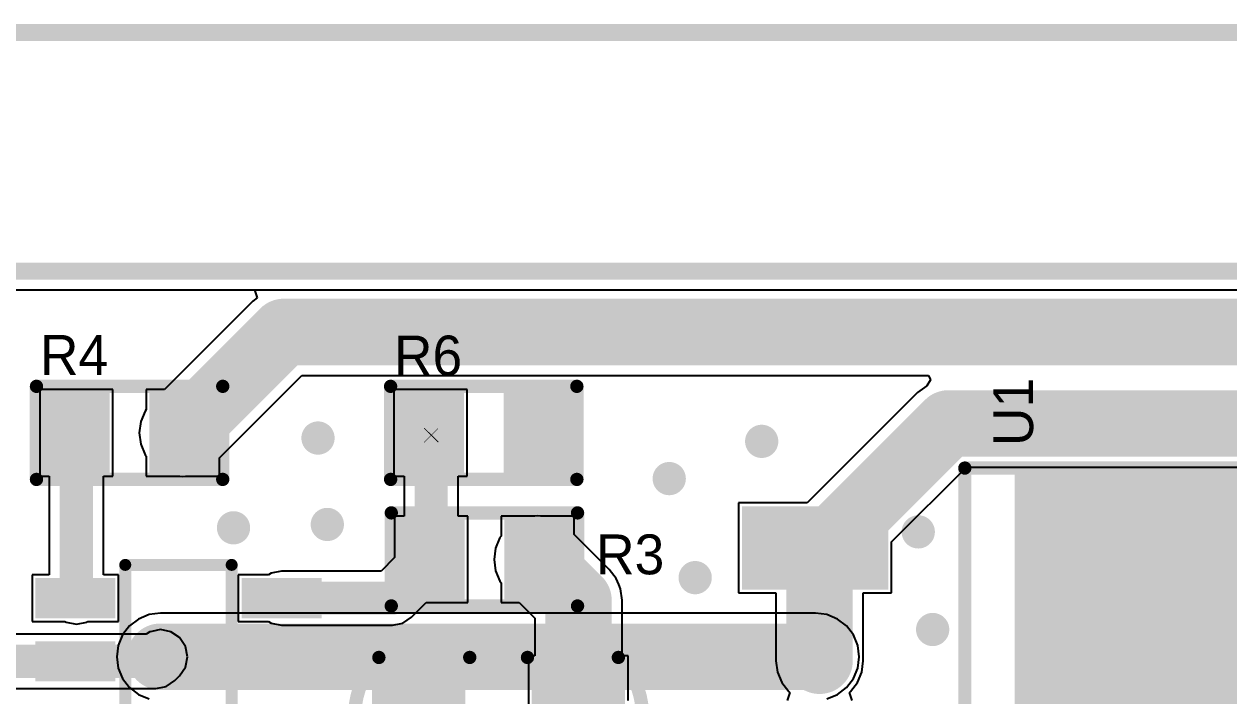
# Model space of a CAD drawing. Extents: x 23 to 127, y 48 to 72.
# Drawn here: x 36.39 to 54.51, y 61.79 to 71.89 of the extents above; entities that cross this region are included whole.
import ezdxf

# ---------------------------------------------------------------- set-up
doc = ezdxf.new("R2010")
doc.units = 0
doc.layers.get('0').update_dxf_attribs({"linetype": 'CONTINUOUS'})
for name, color, linetype in [('BOTTOMLAYER', 5, 'CONTINUOUS'), ('KEEPOUTLAYER', 6, 'CONTINUOUS'), ('MULTILAYER', 9, 'CONTINUOUS'), ('TOPLAYER', 1, 'CONTINUOUS'), ('TOPOVERLAY', 2, 'CONTINUOUS'), ('TOPPASTE', 8, 'CONTINUOUS'), ('TOPSOLDER', 216, 'CONTINUOUS')]:
    doc.layers.add(name, color=color, linetype=linetype)

# ---------------------------------------------------------------- blocks, each defined once
blk = doc.blocks.new('C_1206_7')
at = {"layer": 'TOPLAYER'}
for points in [[(-1.799999, -0.749999), (-0.600001, -0.749999), (-1.799999, 0.749999), (-0.600001, 0.749999)], [(0.600001, -0.749999), (1.799999, -0.749999), (0.600001, 0.749999), (1.799999, 0.749999)]]:
    blk.add_solid(points, dxfattribs=at)
at = {"layer": 'TOPOVERLAY', "const_width": 0.2}
for points in [[(-1.799999, -0.875, -0.414214), (-1.799999, 0.875)], [(1.799999, 0.875, -0.414214), (1.799999, -0.875)]]:
    blk.add_lwpolyline(points, format="xyb", dxfattribs=at)
for points in [[(-1.799999, 0.875), (-0.433997, 0.875)], [(0.433997, 0.875), (1.799999, 0.875)], [(-1.799999, -0.875), (-0.433997, -0.875)], [(0.433997, -0.875), (1.799999, -0.875)]]:
    blk.add_lwpolyline(points, dxfattribs=at)
at = {"layer": 'TOPOVERLAY', "const_width": 0.1}
for points in [[(-1.849999, 0.875, 1), (-1.749999, 0.875, 1)], [(-1.849999, 0.875, 1), (-1.749999, 0.875, 1)], [(-0.483997, 0.875, 1), (-0.383997, 0.875, 1)], [(0.383997, 0.875, 1), (0.483997, 0.875, 1)], [(1.749999, 0.875, 1), (1.849999, 0.875, 1)], [(1.749999, 0.875, 1), (1.849999, 0.875, 1)], [(-1.849999, -0.875, 1), (-1.749999, -0.875, 1)], [(-1.849999, -0.875, 1), (-1.749999, -0.875, 1)], [(-0.483997, -0.875, 1), (-0.383997, -0.875, 1)], [(0.383997, -0.875, 1), (0.483997, -0.875, 1)], [(1.749999, -0.875, 1), (1.849999, -0.875, 1)], [(1.749999, -0.875, 1), (1.849999, -0.875, 1)]]:
    blk.add_lwpolyline(points, format="xyb", close=True, dxfattribs=at)
at = {"layer": 'TOPPASTE'}
for points in [[(-1.799999, -0.749999), (-0.600001, -0.749999), (-1.799999, 0.749999), (-0.600001, 0.749999)], [(0.600001, -0.749999), (1.799999, -0.749999), (0.600001, 0.749999), (1.799999, 0.749999)]]:
    blk.add_solid(points, dxfattribs=at)
at = {"layer": 'TOPSOLDER'}
for points in [[(-1.901599, -0.851598), (-0.498401, -0.851598), (-1.901599, 0.851598), (-0.498401, 0.851598)], [(0.498401, -0.851598), (1.901599, -0.851598), (0.498401, 0.851598), (1.901599, 0.851598)]]:
    blk.add_solid(points, dxfattribs=at)
blk = doc.blocks.new('R_0603_30')
at = {"layer": 'TOPLAYER'}
for points in [[(-0.400002, -0.499999), (-0.400002, 0.499999), (-1.2, -0.499999), (-1.2, 0.499999)], [(1.2, -0.499999), (1.2, 0.499999), (0.400002, -0.499999), (0.400002, 0.499999)]]:
    blk.add_solid(points, dxfattribs=at)
at = {"layer": 'TOPOVERLAY', "const_width": 0.2}
for points in [[(-1.4, 0.700001), (1.4, 0.700001)], [(-1.4, -0.700001), (-1.4, 0.700001)], [(1.4, -0.700001), (1.4, 0.700001)], [(-1.4, -0.700001), (1.4, -0.700001)]]:
    blk.add_lwpolyline(points, dxfattribs=at)
at = {"layer": 'TOPOVERLAY', "const_width": 0.1}
for points in [[(-1.45, 0.700001, 1), (-1.35, 0.700001, 1)], [(-1.45, 0.700001, 1), (-1.35, 0.700001, 1)], [(1.35, 0.700001, 1), (1.45, 0.700001, 1)], [(1.35, 0.700001, 1), (1.45, 0.700001, 1)], [(-1.45, -0.700001, 1), (-1.35, -0.700001, 1)], [(-1.45, -0.700001, 1), (-1.35, -0.700001, 1)], [(1.35, -0.700001, 1), (1.45, -0.700001, 1)], [(1.35, -0.700001, 1), (1.45, -0.700001, 1)]]:
    blk.add_lwpolyline(points, format="xyb", close=True, dxfattribs=at)
at = {"layer": 'TOPPASTE'}
for points in [[(-0.400002, -0.499999), (-0.400002, 0.499999), (-1.2, -0.499999), (-1.2, 0.499999)], [(1.2, -0.499999), (1.2, 0.499999), (0.400002, -0.499999), (0.400002, 0.499999)]]:
    blk.add_solid(points, dxfattribs=at)
at = {"layer": 'TOPSOLDER'}
for points in [[(-0.298402, -0.601599), (-0.298402, 0.601599), (-1.3016, -0.601599), (-1.3016, 0.601599)], [(1.3016, -0.601599), (1.3016, 0.601599), (0.298402, -0.601599), (0.298402, 0.601599)]]:
    blk.add_solid(points, dxfattribs=at)
blk = doc.blocks.new('R_0603_31')
at = {"layer": 'TOPLAYER'}
for points in [[(-0.400002, -0.499999), (-0.400002, 0.499999), (-1.2, -0.499999), (-1.2, 0.499999)], [(1.2, -0.499999), (1.2, 0.499999), (0.400002, -0.499999), (0.400002, 0.499999)]]:
    blk.add_solid(points, dxfattribs=at)
at = {"layer": 'TOPOVERLAY', "const_width": 0.2}
for points in [[(-1.4, 0.700001), (-1.4, -0.700001)], [(1.4, 0.700001), (-1.4, 0.700001)], [(1.4, 0.700001), (1.4, -0.700001)], [(1.4, -0.700001), (-1.4, -0.700001)]]:
    blk.add_lwpolyline(points, dxfattribs=at)
at = {"layer": 'TOPOVERLAY', "const_width": 0.1}
for points in [[(-1.45, 0.700001, 1), (-1.35, 0.700001, 1)], [(-1.45, 0.700001, 1), (-1.35, 0.700001, 1)], [(1.35, 0.700001, 1), (1.45, 0.700001, 1)], [(1.35, 0.700001, 1), (1.45, 0.700001, 1)], [(-1.45, -0.700001, 1), (-1.35, -0.700001, 1)], [(-1.45, -0.700001, 1), (-1.35, -0.700001, 1)], [(1.35, -0.700001, 1), (1.45, -0.700001, 1)], [(1.35, -0.700001, 1), (1.45, -0.700001, 1)]]:
    blk.add_lwpolyline(points, format="xyb", close=True, dxfattribs=at)
at = {"layer": 'TOPPASTE'}
for points in [[(-0.400002, -0.499999), (-0.400002, 0.499999), (-1.2, -0.499999), (-1.2, 0.499999)], [(1.2, -0.499999), (1.2, 0.499999), (0.400002, -0.499999), (0.400002, 0.499999)]]:
    blk.add_solid(points, dxfattribs=at)
at = {"layer": 'TOPSOLDER'}
for points in [[(-0.298402, -0.601599), (-0.298402, 0.601599), (-1.3016, -0.601599), (-1.3016, 0.601599)], [(1.3016, -0.601599), (1.3016, 0.601599), (0.298402, -0.601599), (0.298402, 0.601599)]]:
    blk.add_solid(points, dxfattribs=at)
blk = doc.blocks.new('R_0603_33')
at = {"layer": 'TOPLAYER'}
for points in [[(-0.400002, -0.499999), (-0.400002, 0.499999), (-1.2, -0.499999), (-1.2, 0.499999)], [(1.2, -0.499999), (1.2, 0.499999), (0.400002, -0.499999), (0.400002, 0.499999)]]:
    blk.add_solid(points, dxfattribs=at)
at = {"layer": 'TOPOVERLAY', "const_width": 0.2}
for points in [[(1.4, 0.700001), (-1.4, 0.700001)], [(-1.4, 0.700001), (-1.4, -0.700001)], [(1.4, 0.700001), (1.4, -0.700001)], [(1.4, -0.700001), (-1.4, -0.700001)]]:
    blk.add_lwpolyline(points, dxfattribs=at)
at = {"layer": 'TOPOVERLAY', "const_width": 0.1}
for points in [[(-1.45, 0.700001, 1), (-1.35, 0.700001, 1)], [(-1.45, 0.700001, 1), (-1.35, 0.700001, 1)], [(1.35, 0.700001, 1), (1.45, 0.700001, 1)], [(1.35, 0.700001, 1), (1.45, 0.700001, 1)], [(-1.45, -0.700001, 1), (-1.35, -0.700001, 1)], [(-1.45, -0.700001, 1), (-1.35, -0.700001, 1)], [(1.35, -0.700001, 1), (1.45, -0.700001, 1)], [(1.35, -0.700001, 1), (1.45, -0.700001, 1)]]:
    blk.add_lwpolyline(points, format="xyb", close=True, dxfattribs=at)
at = {"layer": 'TOPPASTE'}
for points in [[(-0.400002, -0.499999), (-0.400002, 0.499999), (-1.2, -0.499999), (-1.2, 0.499999)], [(1.2, -0.499999), (1.2, 0.499999), (0.400002, -0.499999), (0.400002, 0.499999)]]:
    blk.add_solid(points, dxfattribs=at)
at = {"layer": 'TOPSOLDER'}
for points in [[(-0.298402, -0.601599), (-0.298402, 0.601599), (-1.3016, -0.601599), (-1.3016, 0.601599)], [(1.3016, -0.601599), (1.3016, 0.601599), (0.298402, -0.601599), (0.298402, 0.601599)]]:
    blk.add_solid(points, dxfattribs=at)
blk = doc.blocks.new('SOT_23_6L_55')
at = {"layer": 'TOPLAYER'}
for points in [[(-1.15, 2.050001), (-1.15, 1.050003), (-0.750001, 2.050001), (-0.750001, 1.050003)], [(-0.2, 2.050001), (-0.2, 1.050003), (0.2, 2.050001), (0.2, 1.050003)], [(0.750001, 2.050001), (0.750001, 1.050003), (1.15, 2.050001), (1.15, 1.050003)], [(-1.15, -1.05), (-1.15, -2.049998), (-0.750001, -1.05), (-0.750001, -2.049998)], [(-0.2, -1.05), (-0.2, -2.049998), (0.2, -1.05), (0.2, -2.049998)], [(0.750001, -1.05), (0.750001, -2.049998), (1.15, -1.05), (1.15, -2.049998)]]:
    blk.add_solid(points, dxfattribs=at)
at = {"layer": 'TOPOVERLAY', "const_width": 0.18}
for points in [[(-1.45, 0.800001), (-1.45, -0.799998)], [(-1.45, 0.800001), (1.45, 0.800001)], [(1.45, 0.800001), (1.45, -0.799998)], [(-1.45, -0.799998), (1.45, -0.799998)]]:
    blk.add_lwpolyline(points, dxfattribs=at)
at = {"layer": 'TOPOVERLAY'}
for points, const_width in [([(-1.494998, 0.800001, 1), (-1.405001, 0.800001, 1)], 0.09), ([(-1.494998, 0.800001, 1), (-1.405001, 0.800001, 1)], 0.09), ([(1.405001, 0.800001, 1), (1.494998, 0.800001, 1)], 0.09), ([(1.405001, 0.800001, 1), (1.494998, 0.800001, 1)], 0.09), ([(-1.494998, -0.799998, 1), (-1.405001, -0.799998, 1)], 0.09), ([(-1.494998, -0.799998, 1), (-1.405001, -0.799998, 1)], 0.09), ([(1.405001, -0.799998, 1), (1.494998, -0.799998, 1)], 0.09), ([(1.405001, -0.799998, 1), (1.494998, -0.799998, 1)], 0.09), ([(-1.397, -1.143, 1), (-1.597, -1.143, 1)], 0.2), ([(-1.646999, -1.143, 1), (-1.547, -1.143, 1)], 0.1), ([(-1.447, -1.143, 1), (-1.347, -1.143, 1)], 0.1)]:
    blk.add_lwpolyline(points, format="xyb", close=True, dxfattribs=dict(at, const_width=const_width))
at = {"layer": 'TOPPASTE'}
for points in [[(-1.15, 2.050001), (-1.15, 1.050003), (-0.750001, 2.050001), (-0.750001, 1.050003)], [(-0.2, 2.050001), (-0.2, 1.050003), (0.2, 2.050001), (0.2, 1.050003)], [(0.750001, 2.050001), (0.750001, 1.050003), (1.15, 2.050001), (1.15, 1.050003)], [(-1.15, -1.05), (-1.15, -2.049998), (-0.750001, -1.05), (-0.750001, -2.049998)], [(-0.2, -1.05), (-0.2, -2.049998), (0.2, -1.05), (0.2, -2.049998)], [(0.750001, -1.05), (0.750001, -2.049998), (1.15, -1.05), (1.15, -2.049998)]]:
    blk.add_solid(points, dxfattribs=at)
at = {"layer": 'TOPSOLDER'}
for points in [[(-1.2516, 2.151601), (-1.2516, 0.948403), (-0.648401, 2.151601), (-0.648401, 0.948403)], [(-0.3016, 2.151601), (-0.3016, 0.948403), (0.3016, 2.151601), (0.3016, 0.948403)], [(0.648401, 2.151601), (0.648401, 0.948403), (1.2516, 2.151601), (1.2516, 0.948403)], [(-1.2516, -0.9484), (-1.2516, -2.151598), (-0.648401, -0.9484), (-0.648401, -2.151598)], [(-0.3016, -0.9484), (-0.3016, -2.151598), (0.3016, -0.9484), (0.3016, -2.151598)], [(0.648401, -0.9484), (0.648401, -2.151598), (1.2516, -0.9484), (1.2516, -2.151598)]]:
    blk.add_solid(points, dxfattribs=at)
blk = doc.blocks.new('D_PAK_63')
at = {"layer": 'TOPLAYER'}
for points in [[(-3.299998, -0.149997), (3.299998, -0.149997), (-3.299998, 6.649999), (3.299998, 6.649999)], [(-2.825001, -4.249999), (-1.775, -4.249999), (-2.825001, -2.249998), (-1.775, -2.249998)], [(1.775, -4.249997), (2.825001, -4.249997), (1.775, -2.249995), (2.825001, -2.249995)]]:
    blk.add_solid(points, dxfattribs=at)
at = {"layer": 'TOPOVERLAY', "const_width": 0.2}
for points in [[(-3.500001, -1.000001), (-3.500001, 5.900001)], [(3.500001, -1.000001), (3.500001, 5.800001)], [(3.500001, -1.000001), (-3.500001, -1.000001)]]:
    blk.add_lwpolyline(points, dxfattribs=at)
at = {"layer": 'TOPOVERLAY'}
for points, const_width in [([(-3.550001, 5.900001, 1), (-3.450001, 5.900001, 1)], 0.1), ([(3.450001, 5.800001, 1), (3.550001, 5.800001, 1)], 0.1), ([(-3.550001, -1.000001, 1), (-3.450001, -1.000001, 1)], 0.1), ([(-3.550001, -1.000001, 1), (-3.450001, -1.000001, 1)], 0.1), ([(3.450001, -1.000001, 1), (3.550001, -1.000001, 1)], 0.1), ([(3.450001, -1.000001, 1), (3.550001, -1.000001, 1)], 0.1), ([(-2.414999, -1.699997, 1), (-2.665001, -1.699997, 1)], 0.249999), ([(-2.7275, -1.699997, 1), (-2.602502, -1.699997, 1)], 0.124998), ([(-2.477498, -1.699997, 1), (-2.3525, -1.699997, 1)], 0.124998)]:
    blk.add_lwpolyline(points, format="xyb", close=True, dxfattribs=dict(at, const_width=const_width))
at = {"layer": 'TOPPASTE'}
for points in [[(-3.299998, -0.149997), (3.299998, -0.149997), (-3.299998, 6.649999), (3.299998, 6.649999)], [(-2.825001, -4.249999), (-1.775, -4.249999), (-2.825001, -2.249998), (-1.775, -2.249998)], [(1.775, -4.249997), (2.825001, -4.249997), (1.775, -2.249995), (2.825001, -2.249995)]]:
    blk.add_solid(points, dxfattribs=at)
at = {"layer": 'TOPSOLDER'}
for points in [[(-3.401598, -0.251597), (3.401598, -0.251597), (-3.401598, 6.751599), (3.401598, 6.751599)], [(-2.926601, -4.351599), (-1.6734, -4.351599), (-2.926601, -2.148398), (-1.6734, -2.148398)], [(1.6734, -4.351597), (2.926601, -4.351597), (1.6734, -2.148395), (2.926601, -2.148395)]]:
    blk.add_solid(points, dxfattribs=at)

msp = doc.modelspace()

# ---------------------------------------------------------------- linework, layer by layer
at = {"layer": 'BOTTOMLAYER'}
for p, q in [((26.825727, 67.894812), (73.101835, 67.894812)), ((38.443299, 63.032846), (38.273614, 63.010506)), ((48.293299, 63.032846), (38.443299, 63.032846)), ((48.462984, 63.010506), (48.293299, 63.032846)), ((38.115494, 62.94501), (37.979716, 62.840822)), ((38.273614, 63.010506), (38.115494, 62.94501)), ((48.621102, 62.94501), (48.462984, 63.010506)), ((48.756882, 62.840822), (48.621102, 62.94501)), ((37.875527, 62.705041), (37.810031, 62.546923)), ((37.979716, 62.840822), (37.875527, 62.705041)), ((48.861071, 62.705041), (48.756882, 62.840822)), ((48.926567, 62.546923), (48.861071, 62.705041)), ((37.810031, 62.546923), (37.787692, 62.377239)), ((48.948906, 62.377239), (48.926567, 62.546923)), ((37.787692, 62.377239), (37.810031, 62.207554)), ((48.926567, 62.207554), (48.948906, 62.377239)), ((37.810031, 62.207554), (37.875527, 62.049436)), ((48.861071, 62.049436), (48.926567, 62.207554)), ((37.875527, 62.049436), (37.979716, 61.913656)), ((48.756882, 61.913656), (48.861071, 62.049436)), ((37.979716, 61.913656), (38.115494, 61.809467)), ((38.115494, 61.809467), (38.273614, 61.743971)), ((48.462984, 61.743971), (48.621102, 61.809467)), ((48.621102, 61.809467), (48.756882, 61.913656))]:
    msp.add_line(p, q, dxfattribs=at)
for points, const_width in [([(40.688301, 65.66724, 1), (40.938298, 65.66724, 1)], 0.249999), ([(47.3583, 65.61724, 1), (47.608297, 65.61724, 1)], 0.249999), ([(45.9683, 65.057238, 1), (46.218297, 65.057238, 1)], 0.249999), ([(39.418301, 64.31724, 1), (39.668298, 64.31724, 1)], 0.249999), ([(40.8283, 64.36724, 1), (41.078297, 64.36724, 1)], 0.249999), ([(46.358302, 63.567239, 1), (46.608299, 63.567239, 1)], 0.249999), ([(49.928302, 62.78724, 1), (50.178299, 62.78724, 1)], 0.249999), ([(38.193299, 62.377239, 1), (38.693298, 62.377239, 1)], 0.499999), ([(48.0433, 62.377239, 1), (48.543299, 62.377239, 1)], 0.499999), ([(38.3183, 62.377239, 1), (38.568297, 62.377239, 1)], 0.249999), ([(48.168301, 62.377239, 1), (48.418298, 62.377239, 1)], 0.249999), ([(48.228301, 62.317239, 1), (48.478298, 62.317239, 1)], 0.249999), ([(48.228301, 62.317239, 1), (48.478298, 62.317239, 1)], 0.249999)]:
    msp.add_lwpolyline(points, format="xyb", close=True, dxfattribs=dict(at, const_width=const_width))
for points, const_width in [([(38.443299, 62.377239), (48.293299, 62.377239)], 1.000001), ([(48.293299, 62.377239), (48.353299, 62.317239)], 0.499999)]:
    msp.add_lwpolyline(points, dxfattribs=dict(at, const_width=const_width))
at = {"layer": 'KEEPOUTLAYER', "const_width": 0.254}
for points in [[(26.5433, 71.76724), (68.239924, 71.76724)], [(26.5433, 68.17724), (126.5433, 68.17724)]]:
    msp.add_lwpolyline(points, dxfattribs=at)
at = {"layer": 'MULTILAYER', "const_width": 0.249999}
for points in [[(40.688301, 65.66724, 1), (40.938298, 65.66724, 1)], [(47.3583, 65.61724, 1), (47.608297, 65.61724, 1)], [(45.9683, 65.057238, 1), (46.218297, 65.057238, 1)], [(39.418301, 64.31724, 1), (39.668298, 64.31724, 1)], [(40.8283, 64.36724, 1), (41.078297, 64.36724, 1)], [(46.358302, 63.567239, 1), (46.608299, 63.567239, 1)], [(49.928302, 62.78724, 1), (50.178299, 62.78724, 1)], [(38.3183, 62.377239, 1), (38.568297, 62.377239, 1)], [(48.228301, 62.317239, 1), (48.478298, 62.317239, 1)]]:
    msp.add_lwpolyline(points, format="xyb", close=True, dxfattribs=at)
at = {"layer": 'TOPLAYER'}
for p, q in [((26.825727, 67.894812), (39.856964, 67.894812)), ((39.897789, 67.774551), (39.835798, 67.726984)), ((39.856964, 67.894812), (39.897789, 67.774551)), ((39.835798, 67.726984), (38.503753, 66.394937)), ((39.33092, 65.367771), (40.570945, 66.607794)), ((40.570945, 66.607794), (49.993029, 66.607794)), ((50.020002, 66.542671), (49.963692, 66.455011)), ((49.993029, 66.607794), (50.020004, 66.542674)), ((50.020004, 66.542674), (50.020002, 66.542671)), ((37.730918, 66.394937), (36.63092, 66.394937)), ((36.63092, 66.394937), (36.63092, 65.09494)), ((37.730918, 65.09494), (37.730918, 66.394937)), ((38.503753, 66.394937), (38.230922, 66.394937)), ((38.230922, 66.394937), (38.230922, 66.095905)), ((43.054758, 66.394937), (41.95476, 66.394937)), ((41.95476, 66.394937), (41.95476, 65.09494)), ((43.054758, 65.09494), (43.054758, 66.394937)), ((49.827914, 66.350822), (48.167531, 64.69044)), ((49.963692, 66.455011), (49.827914, 66.350822)), ((38.213147, 66.072741), (38.147653, 65.914621)), ((38.230922, 66.095905), (38.213147, 66.072741)), ((38.147653, 65.914621), (38.125316, 65.744938)), ((38.125316, 65.744938), (38.147655, 65.575254)), ((38.147655, 65.575254), (38.213147, 65.417136)), ((38.213147, 65.417136), (38.230922, 65.393971)), ((38.230922, 65.393971), (38.230922, 65.09494)), ((39.33092, 65.09494), (39.33092, 65.367771)), ((49.436901, 64.105478), (50.563056, 65.231632)), ((50.563056, 65.231632), (59.704892, 65.231632)), ((36.63092, 65.09494), (36.773084, 65.09494)), ((36.773084, 65.09494), (36.773084, 63.608958)), ((37.588754, 63.608958), (37.588754, 65.09494)), ((37.588754, 65.09494), (37.730918, 65.09494)), ((38.230922, 65.09494), (38.73834, 65.09494)), ((38.73834, 65.09494), (38.780921, 65.089334)), ((38.780921, 65.089334), (38.823506, 65.09494)), ((38.823506, 65.09494), (39.33092, 65.09494)), ((41.95476, 65.09494), (42.107084, 65.09494)), ((42.107084, 65.09494), (42.107084, 64.491418)), ((42.922754, 64.491418), (42.922754, 65.09494)), ((42.922754, 65.09494), (43.054758, 65.09494)), ((48.167531, 64.69044), (47.136901, 64.69044)), ((47.136901, 64.69044), (47.136901, 63.34044)), ((42.107084, 64.491418), (41.96492, 64.491418)), ((41.96492, 64.491418), (41.96492, 63.868186)), ((43.064918, 64.491418), (42.922754, 64.491418)), ((43.064918, 63.19142), (43.064918, 64.491418)), ((44.072335, 64.491418), (43.564922, 64.491418)), ((43.564922, 64.491418), (43.564922, 64.192386)), ((44.114921, 64.497024), (44.072335, 64.491418)), ((44.157506, 64.491418), (44.114921, 64.497024)), ((44.66492, 64.491418), (44.157506, 64.491418)), ((44.66492, 64.218586), (44.66492, 64.491418)), ((43.547147, 64.169221), (43.481653, 64.011101)), ((43.564922, 64.192386), (43.547147, 64.169221)), ((45.191863, 63.691646), (44.66492, 64.218586)), ((43.481653, 64.011101), (43.459316, 63.841419)), ((49.436901, 63.34044), (49.436901, 64.105478)), ((41.96492, 63.868186), (41.763526, 63.666794)), ((43.459316, 63.841419), (43.481653, 63.671737)), ((36.773084, 63.608958), (36.515398, 63.608958)), ((36.515398, 63.608958), (36.515398, 62.90896)), ((37.815396, 63.608958), (37.588754, 63.608958)), ((37.815396, 62.90896), (37.815396, 63.608958)), ((40.069229, 63.608958), (39.6154, 63.608958)), ((39.6154, 63.608958), (39.6154, 62.90896)), ((40.109325, 63.63575), (40.069229, 63.608958)), ((40.265398, 63.666794), (40.109325, 63.63575)), ((41.763526, 63.666794), (40.265398, 63.666794)), ((43.481653, 63.671737), (43.547147, 63.513617)), ((45.296054, 63.555862), (45.191863, 63.691646)), ((43.547147, 63.513617), (43.564922, 63.490452)), ((43.564922, 63.490452), (43.564922, 63.19142)), ((45.334418, 63.463239), (45.296054, 63.555862)), ((45.361548, 63.397745), (45.334418, 63.463239)), ((45.383887, 63.22806), (45.361548, 63.397745)), ((45.383887, 62.391917), (45.383887, 63.22806)), ((47.136901, 63.34044), (47.697692, 63.34044)), ((47.697692, 63.34044), (47.697692, 62.317239)), ((49.008906, 62.317239), (49.008906, 63.34044)), ((49.008906, 63.34044), (49.436901, 63.34044)), ((42.220845, 62.970578), (42.441688, 63.19142)), ((42.441688, 63.19142), (43.064918, 63.19142)), ((43.564922, 63.19142), (43.837753, 63.19142)), ((43.837753, 63.19142), (44.072673, 62.956498)), ((36.515398, 62.90896), (37.00798, 62.90896)), ((37.00798, 62.90896), (37.024846, 62.89769)), ((37.024846, 62.89769), (37.180919, 62.866646)), ((37.180919, 62.866646), (37.336992, 62.89769)), ((37.336992, 62.89769), (37.353857, 62.90896)), ((37.353857, 62.90896), (37.815396, 62.90896)), ((39.6154, 62.90896), (40.069229, 62.90896)), ((40.069229, 62.90896), (40.109325, 62.882168)), ((40.109325, 62.882168), (40.265398, 62.851124)), ((40.265398, 62.851124), (41.932446, 62.851124)), ((41.932446, 62.851124), (41.932459, 62.851121)), ((41.932459, 62.851121), (42.062636, 62.877017)), ((42.062636, 62.877017), (42.088532, 62.882168)), ((42.088532, 62.882168), (42.220838, 62.970573)), ((42.220838, 62.970573), (42.220838, 62.97057)), ((42.220838, 62.97057), (42.22084, 62.97057)), ((42.22084, 62.97057), (42.22084, 62.97057)), ((42.22084, 62.97057), (42.22084, 62.97057)), ((42.22084, 62.97057), (42.22084, 62.97057)), ((42.22084, 62.97057), (42.22084, 62.97057)), ((42.22084, 62.97057), (42.22084, 62.97057)), ((42.22084, 62.97057), (42.22084, 62.97057)), ((42.22084, 62.97057), (42.220843, 62.97057)), ((42.220843, 62.97057), (42.220843, 62.97057)), ((42.220843, 62.97057), (42.220848, 62.97057)), ((42.220848, 62.970578), (42.220845, 62.970578)), ((42.220845, 62.970578), (42.220845, 62.970578)), ((42.220845, 62.970578), (42.220845, 62.970578)), ((42.220845, 62.970578), (42.220845, 62.970578)), ((42.220845, 62.970578), (42.220845, 62.970578)), ((42.220845, 62.970578), (42.220845, 62.970578)), ((42.220848, 62.970575), (42.220848, 62.970578)), ((42.220848, 62.970578), (42.220848, 62.970578)), ((42.220848, 62.970578), (42.220848, 62.970578)), ((42.220848, 62.970573), (42.220848, 62.970575)), ((42.220848, 62.970575), (42.220848, 62.970575)), ((42.220848, 62.970575), (42.220848, 62.970575)), ((42.220848, 62.970575), (42.220848, 62.970575)), ((42.220848, 62.970575), (42.220848, 62.970575)), ((42.220848, 62.970575), (42.220848, 62.970575)), ((42.220848, 62.970575), (42.220848, 62.970575)), ((42.220848, 62.97057), (42.220848, 62.970573)), ((42.220848, 62.970573), (42.220848, 62.970573)), ((42.220848, 62.970573), (42.220848, 62.970573)), ((42.220848, 62.970573), (42.220848, 62.970573)), ((42.220848, 62.970573), (42.220848, 62.970573)), ((44.072673, 62.956498), (44.072673, 62.391917)), ((38.231498, 62.716794), (35.370498, 62.716794)), ((38.287226, 62.75403), (38.231498, 62.716794)), ((38.313121, 62.759181), (38.287226, 62.75403)), ((38.443299, 62.785076), (38.313121, 62.759181)), ((38.599372, 62.75403), (38.443299, 62.785076)), ((38.731683, 62.665623), (38.599372, 62.75403)), ((38.82009, 62.533312), (38.731683, 62.665623)), ((38.851136, 62.377239), (38.82009, 62.533312)), ((38.825241, 62.247061), (38.851136, 62.377239)), ((44.072673, 62.391917), (43.978281, 62.391917)), ((43.978281, 62.391917), (43.978281, 60.591921)), ((45.478278, 62.391917), (45.383887, 62.391917)), ((45.478278, 61.721385), (45.478278, 62.391917)), ((47.697692, 62.317239), (47.720032, 62.147554)), ((48.986567, 62.147554), (49.008906, 62.317239)), ((38.731683, 62.088855), (38.82009, 62.221166)), ((38.82009, 62.221166), (38.825241, 62.247061)), ((47.720032, 62.147554), (47.785528, 61.989437)), ((48.921071, 61.989437), (48.986567, 62.147554)), ((38.531091, 61.932167), (38.663397, 62.020572)), ((38.663397, 62.020572), (38.663397, 62.020569)), ((38.663397, 62.020569), (38.6634, 62.020569)), ((38.6634, 62.020569), (38.6634, 62.020569)), ((38.6634, 62.020569), (38.6634, 62.020569)), ((38.6634, 62.020569), (38.6634, 62.020569)), ((38.6634, 62.020569), (38.6634, 62.020569)), ((38.6634, 62.020569), (38.6634, 62.020569)), ((38.6634, 62.020569), (38.6634, 62.020569)), ((38.6634, 62.020569), (38.663402, 62.020569)), ((38.663402, 62.020569), (38.663402, 62.020569)), ((38.663402, 62.020569), (38.663408, 62.020569)), ((38.663405, 62.020577), (38.731683, 62.088855)), ((38.663408, 62.020577), (38.663405, 62.020577)), ((38.663405, 62.020577), (38.663405, 62.020577)), ((38.663405, 62.020577), (38.663405, 62.020577)), ((38.663405, 62.020577), (38.663405, 62.020577)), ((38.663408, 62.020574), (38.663408, 62.020577)), ((38.663408, 62.020577), (38.663408, 62.020577)), ((38.663408, 62.020577), (38.663408, 62.020577)), ((38.663408, 62.020572), (38.663408, 62.020574)), ((38.663408, 62.020574), (38.663408, 62.020574)), ((38.663408, 62.020574), (38.663408, 62.020574)), ((38.663408, 62.020574), (38.663408, 62.020574)), ((38.663408, 62.020574), (38.663408, 62.020574)), ((38.663408, 62.020574), (38.663408, 62.020574)), ((38.663408, 62.020574), (38.663408, 62.020574)), ((38.663408, 62.020569), (38.663408, 62.020572)), ((38.663408, 62.020572), (38.663408, 62.020572)), ((38.663408, 62.020572), (38.663408, 62.020572)), ((38.663408, 62.020572), (38.663408, 62.020572)), ((38.663408, 62.020572), (38.663408, 62.020572)), ((47.785528, 61.989437), (47.889716, 61.853656)), ((48.816882, 61.853656), (48.921071, 61.989437)), ((35.370498, 61.901123), (38.375006, 61.901123)), ((38.375006, 61.901123), (38.375018, 61.901121)), ((38.375018, 61.901121), (38.505196, 61.927016)), ((38.505196, 61.927016), (38.531091, 61.932167)), ((47.905368, 61.841647), (47.864545, 61.721385)), ((47.889716, 61.853656), (47.905368, 61.841647)), ((48.801231, 61.841647), (48.816882, 61.853656)), ((48.842054, 61.721385), (48.801231, 61.841647))]:
    msp.add_line(p, q, dxfattribs=at)
for points, const_width in [([(38.780921, 65.744938), (40.299383, 67.263401)], 1.000001), ([(40.299383, 67.263401), (70.977138, 67.263401)], 1.000001), ([(48.353299, 63.949042), (50.291497, 65.887239)], 1.000001), ([(50.291497, 65.887239), (66.113299, 65.887239)], 1.000001), ([(37.180919, 63.274481), (37.180919, 65.744938)], 0.499999), ([(42.514919, 63.841419), (42.514919, 65.70204)], 0.499999), ([(42.50974, 65.707219), (42.518739, 65.716219)], 0.299999), ([(42.50974, 65.707219), (42.514919, 65.70204)], 0.299999), ([(44.114921, 63.841419), (44.72828, 63.22806)], 1.000001), ([(48.353299, 62.317239), (48.353299, 63.949042)], 1.000001), ([(41.932459, 63.258959), (42.514919, 63.841419)], 0.499999), ([(44.72828, 61.491919), (44.72828, 63.22806)], 1.000001), ([(37.165397, 63.258959), (37.180919, 63.274481)], 0.299999), ([(40.265398, 63.258959), (41.932459, 63.258959)], 0.499999), ([(34.624439, 62.308958), (38.375018, 62.308958)], 0.499999), ([(38.375018, 62.308958), (38.443299, 62.377239)], 0.499999)]:
    msp.add_lwpolyline(points, dxfattribs=dict(at, const_width=const_width))
for points, const_width in [([(40.049384, 67.263401, 1), (40.549383, 67.263401, 1)], 0.499999), ([(40.049384, 67.263401, 1), (40.549383, 67.263401, 1)], 0.499999), ([(50.041498, 65.887239, 1), (50.541497, 65.887239, 1)], 0.499999), ([(50.041498, 65.887239, 1), (50.541497, 65.887239, 1)], 0.499999), ([(38.530921, 65.744938, 1), (39.03092, 65.744938, 1)], 0.499999), ([(37.05592, 65.744938, 1), (37.305917, 65.744938, 1)], 0.249999), ([(42.38992, 65.70204, 1), (42.639917, 65.70204, 1)], 0.249999), ([(40.688301, 65.66724, 1), (40.938298, 65.66724, 1)], 0.249999), ([(42.434741, 65.707219, 1), (42.584738, 65.707219, 1)], 0.15), ([(42.434741, 65.707219, 1), (42.584738, 65.707219, 1)], 0.15), ([(42.43992, 65.70204, 1), (42.589917, 65.70204, 1)], 0.15), ([(42.44374, 65.716219, 1), (42.593738, 65.716219, 1)], 0.15), ([(47.3583, 65.61724, 1), (47.608297, 65.61724, 1)], 0.249999), ([(45.9683, 65.057238, 1), (46.218297, 65.057238, 1)], 0.249999), ([(39.418301, 64.31724, 1), (39.668298, 64.31724, 1)], 0.249999), ([(40.8283, 64.36724, 1), (41.078297, 64.36724, 1)], 0.249999), ([(43.864921, 63.841419, 1), (44.36492, 63.841419, 1)], 0.499999), ([(48.1033, 63.949042, 1), (48.603299, 63.949042, 1)], 0.499999), ([(48.1033, 63.949042, 1), (48.603299, 63.949042, 1)], 0.499999), ([(42.38992, 63.841419, 1), (42.639917, 63.841419, 1)], 0.249999), ([(42.38992, 63.841419, 1), (42.639917, 63.841419, 1)], 0.249999), ([(46.358302, 63.567239, 1), (46.608299, 63.567239, 1)], 0.249999), ([(44.47828, 63.22806, 1), (44.978279, 63.22806, 1)], 0.499999), ([(44.47828, 63.22806, 1), (44.978279, 63.22806, 1)], 0.499999), ([(37.05592, 63.274481, 1), (37.305917, 63.274481, 1)], 0.249999), ([(37.090398, 63.258959, 1), (37.240395, 63.258959, 1)], 0.15), ([(37.10592, 63.274481, 1), (37.255917, 63.274481, 1)], 0.15), ([(40.1404, 63.258959, 1), (40.390397, 63.258959, 1)], 0.249999), ([(41.80746, 63.258959, 1), (42.057457, 63.258959, 1)], 0.249999), ([(41.80746, 63.258959, 1), (42.057457, 63.258959, 1)], 0.249999), ([(49.928302, 62.78724, 1), (50.178299, 62.78724, 1)], 0.249999), ([(48.1033, 62.317239, 1), (48.603299, 62.317239, 1)], 0.499999), ([(38.25002, 62.308958, 1), (38.500017, 62.308958, 1)], 0.249999), ([(38.25002, 62.308958, 1), (38.500017, 62.308958, 1)], 0.249999), ([(38.3183, 62.377239, 1), (38.568297, 62.377239, 1)], 0.249999), ([(38.3183, 62.377239, 1), (38.568297, 62.377239, 1)], 0.249999), ([(48.228301, 62.317239, 1), (48.478298, 62.317239, 1)], 0.249999), ([(44.47828, 61.491919, 1), (44.978279, 61.491919, 1)], 0.499999)]:
    msp.add_lwpolyline(points, format="xyb", close=True, dxfattribs=dict(at, const_width=const_width))

# ---------------------------------------------------------------- block references
for name, p, rotation in [('R_0603_31', (37.98092, 65.744938), 180), ('R_0603_33', (43.30476, 65.744938), 180), ('D_PAK_63', (51.5369, 61.715439), 270), ('R_0603_30', (43.31492, 63.841419), 360), ('SOT_23_6L_55', (38.715399, 62.308958), 90), ('C_1206_7', (43.52828, 61.491919), 360)]:
    msp.add_blockref(name, p, dxfattribs=dict(rotation=rotation))

# ---------------------------------------------------------------- texts
at = {"layer": 'TOPOVERLAY'}
for s, rotation, p in [('R4', 360, (36.6333, 66.61724)), ('U1', 90, (51.5633, 65.54724))]:
    msp.add_text(s, height=0.599999, rotation=rotation, dxfattribs=at).set_placement(p)
for s, p in [('R6', (41.954757, 66.607794)), ('R3', (44.993301, 63.617239))]:
    msp.add_text(s, height=0.599999, dxfattribs=at).set_placement(p)

doc.saveas('drawing.dxf')
